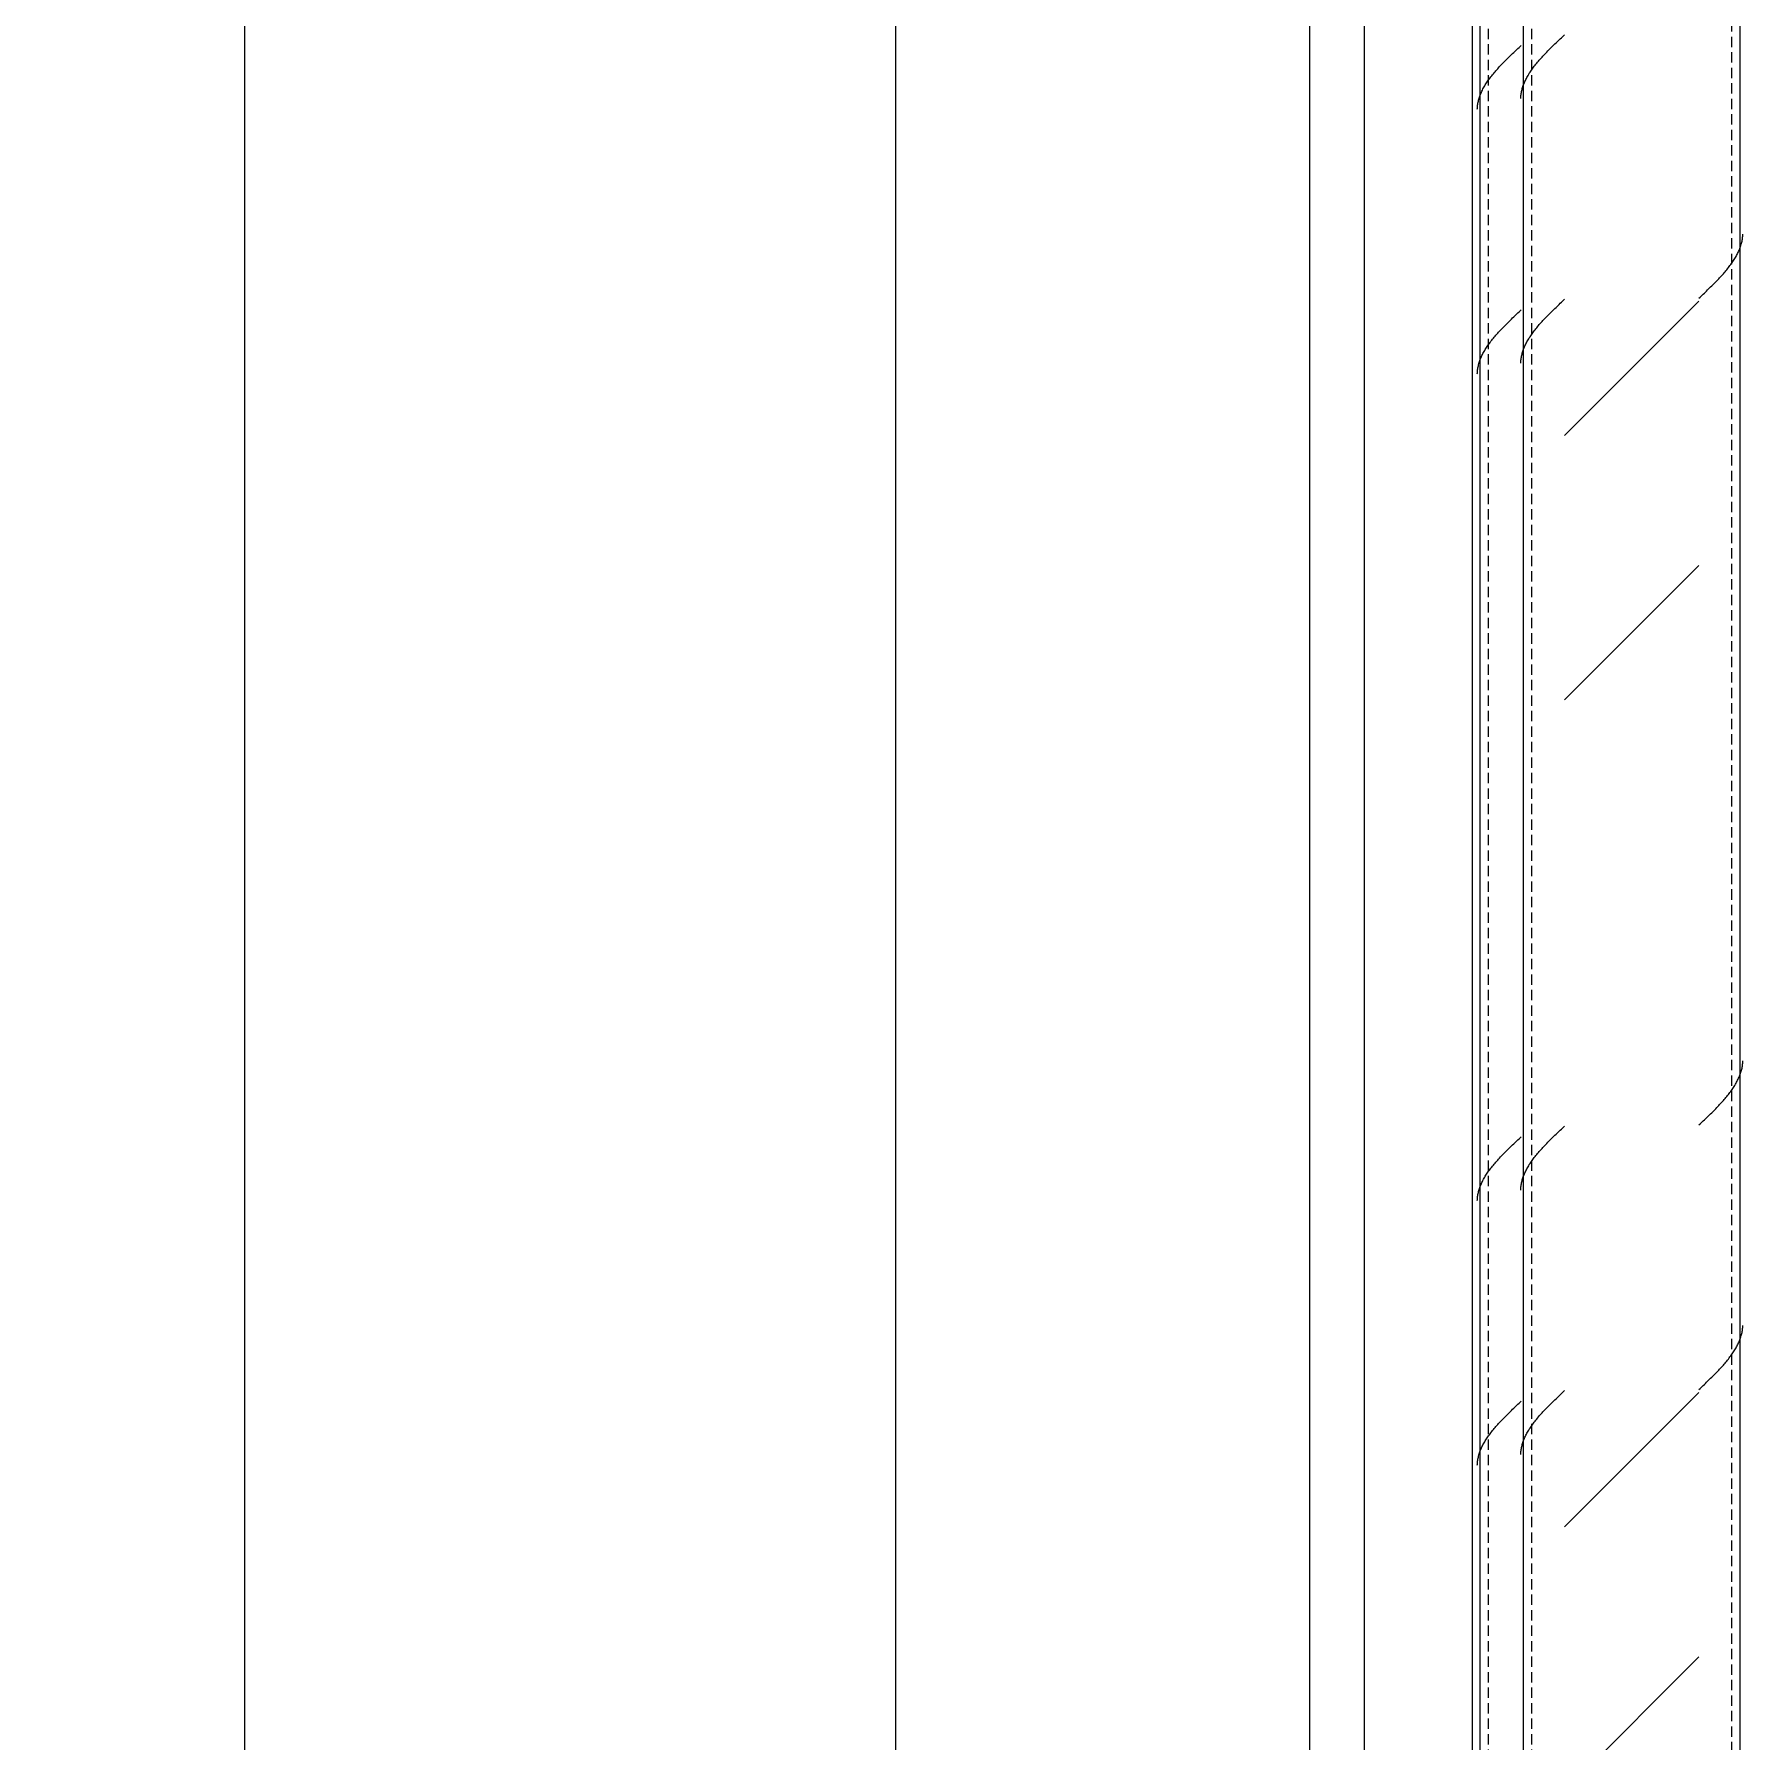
# Model space of a CAD drawing. Header units: centimetres. Extents: x -11896 to 2794, y -437 to 1921.
# Drawn here: x -3590.8 to -3512.1, y 232 to 310.7 of the extents above; entities that cross this region are included whole.
import ezdxf

# ---------------------------------------------------------------- set-up
doc = ezdxf.new("R2010")
doc.units = ezdxf.units.CM
doc.linetypes.add('Hidden', pattern=[0.714375, 0.47625, -0.238125])
for name, color, linetype, lineweight in [('A-DOOR', 7, 'Continuous', 9), ('A-WALL-PATT', 7, 'Continuous', 35), ('S-COLS', 7, 'Continuous', 9)]:
    doc.layers.add(name, color=color, linetype=linetype, lineweight=lineweight)

# ---------------------------------------------------------------- blocks, each defined once
blk = doc.blocks.new('FP_37-Sección 2-2')
at = {"layer": 'S-COLS'}
blk.add_line((-4962.871, 94), (-4962.871, 374.859), dxfattribs=at)
at = {"layer": 'S-COLS', "color": 9, "true_color": 0xc0c0c0}
for p, q in [((-4962.757, 301.418), (-4962.755, 301.465)), ((-4962.949, 300.67), (-4962.928, 300.717)), ((-4962.928, 300.717), (-4962.908, 300.763)), ((-4962.908, 300.763), (-4962.89, 300.81)), ((-4962.89, 300.81), (-4962.873, 300.857)), ((-4962.873, 300.857), (-4962.856, 300.904)), ((-4962.856, 300.904), (-4962.842, 300.95)), ((-4962.842, 300.95), (-4962.828, 300.997)), ((-4962.828, 300.997), (-4962.815, 301.044)), ((-4962.815, 301.044), (-4962.804, 301.091)), ((-4962.804, 301.091), (-4962.793, 301.137)), ((-4962.793, 301.137), (-4962.784, 301.184)), ((-4962.784, 301.184), (-4962.776, 301.231)), ((-4962.776, 301.231), (-4962.77, 301.278)), ((-4962.77, 301.278), (-4962.764, 301.324)), ((-4962.764, 301.324), (-4962.76, 301.371)), ((-4962.76, 301.371), (-4962.757, 301.418)), ((-4963.456, 299.875), (-4963.418, 299.922)), ((-4963.418, 299.922), (-4963.382, 299.968)), ((-4963.382, 299.968), (-4963.347, 300.015)), ((-4963.347, 300.015), (-4963.312, 300.062)), ((-4963.312, 300.062), (-4963.278, 300.109)), ((-4963.278, 300.109), (-4963.245, 300.155)), ((-4963.245, 300.155), (-4963.213, 300.202)), ((-4963.213, 300.202), (-4963.182, 300.249)), ((-4963.182, 300.249), (-4963.152, 300.296)), ((-4963.152, 300.296), (-4963.123, 300.342)), ((-4963.123, 300.342), (-4963.095, 300.389)), ((-4963.095, 300.389), (-4963.068, 300.436)), ((-4963.068, 300.436), (-4963.042, 300.483)), ((-4963.042, 300.483), (-4963.017, 300.53)), ((-4963.017, 300.53), (-4962.993, 300.576)), ((-4962.993, 300.576), (-4962.97, 300.623)), ((-4962.97, 300.623), (-4962.949, 300.67)), ((-4964.189, 299.08), (-4964.142, 299.127)), ((-4964.142, 299.127), (-4964.095, 299.174)), ((-4964.095, 299.174), (-4964.048, 299.22)), ((-4964.048, 299.22), (-4964.002, 299.267)), ((-4964.002, 299.267), (-4963.957, 299.314)), ((-4963.957, 299.314), (-4963.912, 299.361)), ((-4963.912, 299.361), (-4963.867, 299.407)), ((-4963.867, 299.407), (-4963.823, 299.454)), ((-4963.823, 299.454), (-4963.78, 299.501)), ((-4963.78, 299.501), (-4963.737, 299.548)), ((-4963.737, 299.548), (-4963.694, 299.594)), ((-4963.694, 299.594), (-4963.653, 299.641)), ((-4963.653, 299.641), (-4963.612, 299.688)), ((-4963.612, 299.688), (-4963.572, 299.735)), ((-4963.572, 299.735), (-4963.532, 299.781)), ((-4963.532, 299.781), (-4963.494, 299.828)), ((-4963.494, 299.828), (-4963.456, 299.875)), ((-4964.776, 298.519), (-4964.726, 298.566)), ((-4964.726, 298.566), (-4964.677, 298.613)), ((-4964.677, 298.613), (-4964.627, 298.659)), ((-4964.627, 298.659), (-4964.578, 298.706)), ((-4964.578, 298.706), (-4964.528, 298.753)), ((-4964.528, 298.753), (-4964.479, 298.8)), ((-4964.479, 298.8), (-4964.43, 298.846)), ((-4964.43, 298.846), (-4964.382, 298.893)), ((-4964.382, 298.893), (-4964.333, 298.94)), ((-4964.333, 298.94), (-4964.285, 298.987)), ((-4964.285, 298.987), (-4964.237, 299.033)), ((-4964.237, 299.033), (-4964.189, 299.08)), ((-4962.842, 262.85), (-4962.828, 262.897)), ((-4962.828, 262.897), (-4962.815, 262.944)), ((-4962.815, 262.944), (-4962.804, 262.991)), ((-4962.804, 262.991), (-4962.793, 263.037)), ((-4962.793, 263.037), (-4962.784, 263.084)), ((-4962.784, 263.084), (-4962.776, 263.131)), ((-4962.776, 263.131), (-4962.77, 263.178)), ((-4962.77, 263.178), (-4962.764, 263.224)), ((-4962.764, 263.224), (-4962.76, 263.271)), ((-4962.76, 263.271), (-4962.757, 263.318)), ((-4962.757, 263.318), (-4962.755, 263.365)), ((-4963.213, 262.102), (-4963.182, 262.149)), ((-4963.182, 262.149), (-4963.152, 262.196)), ((-4963.152, 262.196), (-4963.123, 262.242)), ((-4963.123, 262.242), (-4963.095, 262.289)), ((-4963.095, 262.289), (-4963.068, 262.336)), ((-4963.068, 262.336), (-4963.042, 262.383)), ((-4963.042, 262.383), (-4963.017, 262.43)), ((-4963.017, 262.43), (-4962.993, 262.476)), ((-4962.993, 262.476), (-4962.97, 262.523)), ((-4962.97, 262.523), (-4962.949, 262.57)), ((-4962.949, 262.57), (-4962.928, 262.617)), ((-4962.928, 262.617), (-4962.908, 262.663)), ((-4962.908, 262.663), (-4962.89, 262.71)), ((-4962.89, 262.71), (-4962.873, 262.757)), ((-4962.873, 262.757), (-4962.856, 262.804)), ((-4962.856, 262.804), (-4962.842, 262.85)), ((-4963.867, 261.307), (-4963.823, 261.354)), ((-4963.823, 261.354), (-4963.78, 261.401)), ((-4963.78, 261.401), (-4963.737, 261.448)), ((-4963.737, 261.448), (-4963.694, 261.494)), ((-4963.694, 261.494), (-4963.653, 261.541)), ((-4963.653, 261.541), (-4963.612, 261.588)), ((-4963.612, 261.588), (-4963.572, 261.635)), ((-4963.572, 261.635), (-4963.532, 261.681)), ((-4963.532, 261.681), (-4963.494, 261.728)), ((-4963.494, 261.728), (-4963.456, 261.775)), ((-4963.456, 261.775), (-4963.418, 261.822)), ((-4963.418, 261.822), (-4963.382, 261.868)), ((-4963.382, 261.868), (-4963.347, 261.915)), ((-4963.347, 261.915), (-4963.312, 261.962)), ((-4963.312, 261.962), (-4963.278, 262.009)), ((-4963.278, 262.009), (-4963.245, 262.055)), ((-4963.245, 262.055), (-4963.213, 262.102)), ((-4964.677, 260.513), (-4964.627, 260.559)), ((-4964.627, 260.559), (-4964.578, 260.606)), ((-4964.578, 260.606), (-4964.528, 260.653)), ((-4964.528, 260.653), (-4964.479, 260.7)), ((-4964.479, 260.7), (-4964.43, 260.746)), ((-4964.43, 260.746), (-4964.382, 260.793)), ((-4964.382, 260.793), (-4964.333, 260.84)), ((-4964.333, 260.84), (-4964.285, 260.887)), ((-4964.285, 260.887), (-4964.237, 260.933)), ((-4964.237, 260.933), (-4964.189, 260.98)), ((-4964.189, 260.98), (-4964.142, 261.027)), ((-4964.142, 261.027), (-4964.095, 261.074)), ((-4964.095, 261.074), (-4964.048, 261.12)), ((-4964.048, 261.12), (-4964.002, 261.167)), ((-4964.002, 261.167), (-4963.957, 261.214)), ((-4963.957, 261.214), (-4963.912, 261.261)), ((-4963.912, 261.261), (-4963.867, 261.307)), ((-4964.776, 260.419), (-4964.726, 260.466)), ((-4964.726, 260.466), (-4964.677, 260.513)), ((-4962.76, 251.082), (-4962.757, 251.128)), ((-4962.757, 251.128), (-4962.755, 251.175)), ((-4962.993, 250.287), (-4962.97, 250.334)), ((-4962.97, 250.334), (-4962.949, 250.38)), ((-4962.949, 250.38), (-4962.928, 250.427)), ((-4962.928, 250.427), (-4962.908, 250.474)), ((-4962.908, 250.474), (-4962.89, 250.521)), ((-4962.89, 250.521), (-4962.873, 250.567)), ((-4962.873, 250.567), (-4962.856, 250.614)), ((-4962.856, 250.614), (-4962.842, 250.661)), ((-4962.842, 250.661), (-4962.828, 250.708)), ((-4962.828, 250.708), (-4962.815, 250.754)), ((-4962.815, 250.754), (-4962.804, 250.801)), ((-4962.804, 250.801), (-4962.793, 250.848)), ((-4962.793, 250.848), (-4962.784, 250.895)), ((-4962.784, 250.895), (-4962.776, 250.941)), ((-4962.776, 250.941), (-4962.77, 250.988)), ((-4962.77, 250.988), (-4962.764, 251.035)), ((-4962.764, 251.035), (-4962.76, 251.082)), ((-4963.532, 249.492), (-4963.494, 249.539)), ((-4963.494, 249.539), (-4963.456, 249.585)), ((-4963.456, 249.585), (-4963.418, 249.632)), ((-4963.418, 249.632), (-4963.382, 249.679)), ((-4963.382, 249.679), (-4963.347, 249.726)), ((-4963.347, 249.726), (-4963.312, 249.773)), ((-4963.312, 249.773), (-4963.278, 249.819)), ((-4963.278, 249.819), (-4963.245, 249.866)), ((-4963.245, 249.866), (-4963.213, 249.913)), ((-4963.213, 249.913), (-4963.182, 249.96)), ((-4963.182, 249.96), (-4963.152, 250.006)), ((-4963.152, 250.006), (-4963.123, 250.053)), ((-4963.123, 250.053), (-4963.095, 250.1)), ((-4963.095, 250.1), (-4963.068, 250.147)), ((-4963.068, 250.147), (-4963.042, 250.193)), ((-4963.042, 250.193), (-4963.017, 250.24)), ((-4963.017, 250.24), (-4962.993, 250.287)), ((-4964.285, 248.697), (-4964.237, 248.744)), ((-4964.237, 248.744), (-4964.189, 248.791)), ((-4964.189, 248.791), (-4964.142, 248.837)), ((-4964.142, 248.837), (-4964.095, 248.884)), ((-4964.095, 248.884), (-4964.048, 248.931)), ((-4964.048, 248.931), (-4964.002, 248.978)), ((-4964.002, 248.978), (-4963.957, 249.024)), ((-4963.957, 249.024), (-4963.912, 249.071)), ((-4963.912, 249.071), (-4963.867, 249.118)), ((-4963.867, 249.118), (-4963.823, 249.165)), ((-4963.823, 249.165), (-4963.78, 249.211)), ((-4963.78, 249.211), (-4963.737, 249.258)), ((-4963.737, 249.258), (-4963.694, 249.305)), ((-4963.694, 249.305), (-4963.653, 249.352)), ((-4963.653, 249.352), (-4963.612, 249.398)), ((-4963.612, 249.398), (-4963.572, 249.445)), ((-4963.572, 249.445), (-4963.532, 249.492)), ((-4964.776, 248.23), (-4964.726, 248.276)), ((-4964.726, 248.276), (-4964.677, 248.323)), ((-4964.677, 248.323), (-4964.627, 248.37)), ((-4964.627, 248.37), (-4964.578, 248.417)), ((-4964.578, 248.417), (-4964.528, 248.463)), ((-4964.528, 248.463), (-4964.479, 248.51)), ((-4964.479, 248.51), (-4964.43, 248.557)), ((-4964.43, 248.557), (-4964.382, 248.604)), ((-4964.382, 248.604), (-4964.333, 248.65)), ((-4964.333, 248.65), (-4964.285, 248.697))]:
    blk.add_line(p, q, dxfattribs=at)
blk = doc.blocks.new('FP_38-Sección 2-2')
at = {"layer": 'S-COLS'}
blk.add_line((-4972.871, 375.859), (-4972.871, 94), dxfattribs=at)
at = {"layer": 'S-COLS', "color": 9, "true_color": 0xc0c0c0}
for p, q in [((-4971.553, 310.093), (-4971.505, 310.14)), ((-4971.505, 310.14), (-4971.457, 310.187)), ((-4971.457, 310.187), (-4971.409, 310.233)), ((-4971.409, 310.233), (-4971.36, 310.28)), ((-4971.36, 310.28), (-4971.311, 310.327)), ((-4971.311, 310.327), (-4971.262, 310.374)), ((-4971.262, 310.374), (-4971.213, 310.42)), ((-4971.213, 310.42), (-4971.164, 310.467)), ((-4971.164, 310.467), (-4971.115, 310.514)), ((-4971.115, 310.514), (-4971.065, 310.561)), ((-4971.065, 310.561), (-4971.016, 310.607)), ((-4971.016, 310.607), (-4970.966, 310.654)), ((-4972.286, 309.298), (-4972.248, 309.345)), ((-4972.248, 309.345), (-4972.21, 309.392)), ((-4972.21, 309.392), (-4972.17, 309.438)), ((-4972.17, 309.438), (-4972.13, 309.485)), ((-4972.13, 309.485), (-4972.089, 309.532)), ((-4972.089, 309.532), (-4972.047, 309.579)), ((-4972.047, 309.579), (-4972.005, 309.626)), ((-4972.005, 309.626), (-4971.962, 309.672)), ((-4971.962, 309.672), (-4971.919, 309.719)), ((-4971.919, 309.719), (-4971.875, 309.766)), ((-4971.875, 309.766), (-4971.83, 309.813)), ((-4971.83, 309.813), (-4971.785, 309.859)), ((-4971.785, 309.859), (-4971.739, 309.906)), ((-4971.739, 309.906), (-4971.693, 309.953)), ((-4971.693, 309.953), (-4971.647, 310)), ((-4971.647, 310), (-4971.6, 310.046)), ((-4971.6, 310.046), (-4971.553, 310.093)), ((-4972.793, 308.503), (-4972.771, 308.55)), ((-4972.771, 308.55), (-4972.749, 308.597)), ((-4972.749, 308.597), (-4972.725, 308.644)), ((-4972.725, 308.644), (-4972.7, 308.69)), ((-4972.7, 308.69), (-4972.674, 308.737)), ((-4972.674, 308.737), (-4972.647, 308.784)), ((-4972.647, 308.784), (-4972.619, 308.831)), ((-4972.619, 308.831), (-4972.59, 308.877)), ((-4972.59, 308.877), (-4972.559, 308.924)), ((-4972.559, 308.924), (-4972.528, 308.971)), ((-4972.528, 308.971), (-4972.497, 309.018)), ((-4972.497, 309.018), (-4972.464, 309.064)), ((-4972.464, 309.064), (-4972.43, 309.111)), ((-4972.43, 309.111), (-4972.395, 309.158)), ((-4972.395, 309.158), (-4972.36, 309.205)), ((-4972.36, 309.205), (-4972.323, 309.251)), ((-4972.323, 309.251), (-4972.286, 309.298)), ((-4972.985, 307.755), (-4972.982, 307.802)), ((-4972.982, 307.802), (-4972.978, 307.849)), ((-4972.978, 307.849), (-4972.972, 307.896)), ((-4972.972, 307.896), (-4972.965, 307.942)), ((-4972.965, 307.942), (-4972.958, 307.989)), ((-4972.958, 307.989), (-4972.948, 308.036)), ((-4972.948, 308.036), (-4972.938, 308.083)), ((-4972.938, 308.083), (-4972.927, 308.129)), ((-4972.927, 308.129), (-4972.914, 308.176)), ((-4972.914, 308.176), (-4972.9, 308.223)), ((-4972.9, 308.223), (-4972.885, 308.27)), ((-4972.885, 308.27), (-4972.869, 308.316)), ((-4972.869, 308.316), (-4972.852, 308.363)), ((-4972.852, 308.363), (-4972.833, 308.41)), ((-4972.833, 308.41), (-4972.814, 308.457)), ((-4972.814, 308.457), (-4972.793, 308.503)), ((-4972.987, 307.709), (-4972.985, 307.755)), ((-4971.164, 298.278), (-4971.115, 298.324)), ((-4971.115, 298.324), (-4971.065, 298.371)), ((-4971.065, 298.371), (-4971.016, 298.418)), ((-4971.016, 298.418), (-4970.966, 298.465)), ((-4971.962, 297.483), (-4971.919, 297.53)), ((-4971.919, 297.53), (-4971.875, 297.576)), ((-4971.875, 297.576), (-4971.83, 297.623)), ((-4971.83, 297.623), (-4971.785, 297.67)), ((-4971.785, 297.67), (-4971.739, 297.717)), ((-4971.739, 297.717), (-4971.693, 297.763)), ((-4971.693, 297.763), (-4971.647, 297.81)), ((-4971.647, 297.81), (-4971.6, 297.857)), ((-4971.6, 297.857), (-4971.553, 297.904)), ((-4971.553, 297.904), (-4971.505, 297.95)), ((-4971.505, 297.95), (-4971.457, 297.997)), ((-4971.457, 297.997), (-4971.409, 298.044)), ((-4971.409, 298.044), (-4971.36, 298.091)), ((-4971.36, 298.091), (-4971.311, 298.137)), ((-4971.311, 298.137), (-4971.262, 298.184)), ((-4971.262, 298.184), (-4971.213, 298.231)), ((-4971.213, 298.231), (-4971.164, 298.278)), ((-4972.559, 296.735), (-4972.528, 296.781)), ((-4972.528, 296.781), (-4972.497, 296.828)), ((-4972.497, 296.828), (-4972.464, 296.875)), ((-4972.464, 296.875), (-4972.43, 296.922)), ((-4972.43, 296.922), (-4972.395, 296.969)), ((-4972.395, 296.969), (-4972.36, 297.015)), ((-4972.36, 297.015), (-4972.323, 297.062)), ((-4972.323, 297.062), (-4972.286, 297.109)), ((-4972.286, 297.109), (-4972.248, 297.156)), ((-4972.248, 297.156), (-4972.21, 297.202)), ((-4972.21, 297.202), (-4972.17, 297.249)), ((-4972.17, 297.249), (-4972.13, 297.296)), ((-4972.13, 297.296), (-4972.089, 297.343)), ((-4972.089, 297.343), (-4972.047, 297.389)), ((-4972.047, 297.389), (-4972.005, 297.436)), ((-4972.005, 297.436), (-4971.962, 297.483)), ((-4972.927, 295.94), (-4972.914, 295.987)), ((-4972.914, 295.987), (-4972.9, 296.033)), ((-4972.9, 296.033), (-4972.885, 296.08)), ((-4972.885, 296.08), (-4972.869, 296.127)), ((-4972.869, 296.127), (-4972.852, 296.174)), ((-4972.852, 296.174), (-4972.833, 296.22)), ((-4972.833, 296.22), (-4972.814, 296.267)), ((-4972.814, 296.267), (-4972.793, 296.314)), ((-4972.793, 296.314), (-4972.771, 296.361)), ((-4972.771, 296.361), (-4972.749, 296.407)), ((-4972.749, 296.407), (-4972.725, 296.454)), ((-4972.725, 296.454), (-4972.7, 296.501)), ((-4972.7, 296.501), (-4972.674, 296.548)), ((-4972.674, 296.548), (-4972.647, 296.594)), ((-4972.647, 296.594), (-4972.619, 296.641)), ((-4972.619, 296.641), (-4972.59, 296.688)), ((-4972.59, 296.688), (-4972.559, 296.735)), ((-4972.987, 295.519), (-4972.985, 295.566)), ((-4972.985, 295.566), (-4972.982, 295.613)), ((-4972.982, 295.613), (-4972.978, 295.659)), ((-4972.978, 295.659), (-4972.972, 295.706)), ((-4972.972, 295.706), (-4972.965, 295.753)), ((-4972.965, 295.753), (-4972.958, 295.8)), ((-4972.958, 295.8), (-4972.948, 295.846)), ((-4972.948, 295.846), (-4972.938, 295.893)), ((-4972.938, 295.893), (-4972.927, 295.94)), ((-4971.647, 259.71), (-4971.6, 259.757)), ((-4971.6, 259.757), (-4971.553, 259.804)), ((-4971.553, 259.804), (-4971.505, 259.85)), ((-4971.505, 259.85), (-4971.457, 259.897)), ((-4971.457, 259.897), (-4971.409, 259.944)), ((-4971.409, 259.944), (-4971.36, 259.991)), ((-4971.36, 259.991), (-4971.311, 260.037)), ((-4971.311, 260.037), (-4971.262, 260.084)), ((-4971.262, 260.084), (-4971.213, 260.131)), ((-4971.213, 260.131), (-4971.164, 260.178)), ((-4971.164, 260.178), (-4971.115, 260.224)), ((-4971.115, 260.224), (-4971.065, 260.271)), ((-4971.065, 260.271), (-4971.016, 260.318)), ((-4971.016, 260.318), (-4970.966, 260.365)), ((-4972.36, 258.915), (-4972.323, 258.962)), ((-4972.323, 258.962), (-4972.286, 259.009)), ((-4972.286, 259.009), (-4972.248, 259.056)), ((-4972.248, 259.056), (-4972.21, 259.102)), ((-4972.21, 259.102), (-4972.17, 259.149)), ((-4972.17, 259.149), (-4972.13, 259.196)), ((-4972.13, 259.196), (-4972.089, 259.243)), ((-4972.089, 259.243), (-4972.047, 259.289)), ((-4972.047, 259.289), (-4972.005, 259.336)), ((-4972.005, 259.336), (-4971.962, 259.383)), ((-4971.962, 259.383), (-4971.919, 259.43)), ((-4971.919, 259.43), (-4971.875, 259.476)), ((-4971.875, 259.476), (-4971.83, 259.523)), ((-4971.83, 259.523), (-4971.785, 259.57)), ((-4971.785, 259.57), (-4971.739, 259.617)), ((-4971.739, 259.617), (-4971.693, 259.663)), ((-4971.693, 259.663), (-4971.647, 259.71)), ((-4972.814, 258.167), (-4972.793, 258.214)), ((-4972.793, 258.214), (-4972.771, 258.261)), ((-4972.771, 258.261), (-4972.749, 258.307)), ((-4972.749, 258.307), (-4972.725, 258.354)), ((-4972.725, 258.354), (-4972.7, 258.401)), ((-4972.7, 258.401), (-4972.674, 258.448)), ((-4972.674, 258.448), (-4972.647, 258.494)), ((-4972.647, 258.494), (-4972.619, 258.541)), ((-4972.619, 258.541), (-4972.59, 258.588)), ((-4972.59, 258.588), (-4972.559, 258.635)), ((-4972.559, 258.635), (-4972.528, 258.681)), ((-4972.528, 258.681), (-4972.497, 258.728)), ((-4972.497, 258.728), (-4972.464, 258.775)), ((-4972.464, 258.775), (-4972.43, 258.822)), ((-4972.43, 258.822), (-4972.395, 258.869)), ((-4972.395, 258.869), (-4972.36, 258.915)), ((-4972.987, 257.419), (-4972.985, 257.466)), ((-4972.985, 257.466), (-4972.982, 257.513)), ((-4972.982, 257.513), (-4972.978, 257.559)), ((-4972.978, 257.559), (-4972.972, 257.606)), ((-4972.972, 257.606), (-4972.965, 257.653)), ((-4972.965, 257.653), (-4972.958, 257.7)), ((-4972.958, 257.7), (-4972.948, 257.746)), ((-4972.948, 257.746), (-4972.938, 257.793)), ((-4972.938, 257.793), (-4972.927, 257.84)), ((-4972.927, 257.84), (-4972.914, 257.887)), ((-4972.914, 257.887), (-4972.9, 257.933)), ((-4972.9, 257.933), (-4972.885, 257.98)), ((-4972.885, 257.98), (-4972.869, 258.027)), ((-4972.869, 258.027), (-4972.852, 258.074)), ((-4972.852, 258.074), (-4972.833, 258.12)), ((-4972.833, 258.12), (-4972.814, 258.167)), ((-4971.262, 247.895), (-4971.213, 247.941)), ((-4971.213, 247.941), (-4971.164, 247.988)), ((-4971.164, 247.988), (-4971.115, 248.035)), ((-4971.115, 248.035), (-4971.065, 248.082)), ((-4971.065, 248.082), (-4971.016, 248.129)), ((-4971.016, 248.129), (-4970.966, 248.175)), ((-4972.005, 247.147), (-4971.962, 247.193)), ((-4971.962, 247.193), (-4971.919, 247.24)), ((-4971.919, 247.24), (-4971.875, 247.287)), ((-4971.875, 247.287), (-4971.83, 247.334)), ((-4971.83, 247.334), (-4971.785, 247.38)), ((-4971.785, 247.38), (-4971.739, 247.427)), ((-4971.739, 247.427), (-4971.693, 247.474)), ((-4971.693, 247.474), (-4971.647, 247.521)), ((-4971.647, 247.521), (-4971.6, 247.567)), ((-4971.6, 247.567), (-4971.553, 247.614)), ((-4971.553, 247.614), (-4971.505, 247.661)), ((-4971.505, 247.661), (-4971.457, 247.708)), ((-4971.457, 247.708), (-4971.409, 247.754)), ((-4971.409, 247.754), (-4971.36, 247.801)), ((-4971.36, 247.801), (-4971.311, 247.848)), ((-4971.311, 247.848), (-4971.262, 247.895)), ((-4972.619, 246.352), (-4972.59, 246.399)), ((-4972.59, 246.399), (-4972.559, 246.445)), ((-4972.559, 246.445), (-4972.528, 246.492)), ((-4972.528, 246.492), (-4972.497, 246.539)), ((-4972.497, 246.539), (-4972.464, 246.586)), ((-4972.464, 246.586), (-4972.43, 246.632)), ((-4972.43, 246.632), (-4972.395, 246.679)), ((-4972.395, 246.679), (-4972.36, 246.726)), ((-4972.36, 246.726), (-4972.323, 246.773)), ((-4972.323, 246.773), (-4972.286, 246.819)), ((-4972.286, 246.819), (-4972.248, 246.866)), ((-4972.248, 246.866), (-4972.21, 246.913)), ((-4972.21, 246.913), (-4972.17, 246.96)), ((-4972.17, 246.96), (-4972.13, 247.006)), ((-4972.13, 247.006), (-4972.089, 247.053)), ((-4972.089, 247.053), (-4972.047, 247.1)), ((-4972.047, 247.1), (-4972.005, 247.147)), ((-4972.948, 245.557), (-4972.938, 245.604)), ((-4972.938, 245.604), (-4972.927, 245.65)), ((-4972.927, 245.65), (-4972.914, 245.697)), ((-4972.914, 245.697), (-4972.9, 245.744)), ((-4972.9, 245.744), (-4972.885, 245.791)), ((-4972.885, 245.791), (-4972.869, 245.837)), ((-4972.869, 245.837), (-4972.852, 245.884)), ((-4972.852, 245.884), (-4972.833, 245.931)), ((-4972.833, 245.931), (-4972.814, 245.978)), ((-4972.814, 245.978), (-4972.793, 246.025)), ((-4972.793, 246.025), (-4972.771, 246.071)), ((-4972.771, 246.071), (-4972.749, 246.118)), ((-4972.749, 246.118), (-4972.725, 246.165)), ((-4972.725, 246.165), (-4972.7, 246.212)), ((-4972.7, 246.212), (-4972.674, 246.258)), ((-4972.674, 246.258), (-4972.647, 246.305)), ((-4972.647, 246.305), (-4972.619, 246.352)), ((-4972.987, 245.23), (-4972.985, 245.276)), ((-4972.985, 245.276), (-4972.982, 245.323)), ((-4972.982, 245.323), (-4972.978, 245.37)), ((-4972.978, 245.37), (-4972.972, 245.417)), ((-4972.972, 245.417), (-4972.965, 245.463)), ((-4972.965, 245.463), (-4972.958, 245.51)), ((-4972.958, 245.51), (-4972.948, 245.557))]:
    blk.add_line(p, q, dxfattribs=at)
blk = doc.blocks.new('HSS Rectangular-Column - 100 x 100 mm-V36-Sección 2-2')
at = {"layer": 'S-COLS', "true_color": 0xc0c0c0}
h = blk.add_hatch(dxfattribs=at)
h.set_pattern_fill('FP_7', color=9, style=0, pattern_type=2)
h.set_pattern_definition([(45, (-5061.785, 712), (-25.1447, 25.1447), []), (45, (-5061.785, 750.1), (-25.1447, 25.1447), [])])
h.paths.add_polyline_path([(-4964.776, 94), (-4964.776, 374.859), (-4965.589, 374.891), (-4965.7, 375.563), (-4965.877, 375.137), (-4966.549, 374.859), (-4969.82, 374.93), (-4970.32, 375.137), (-4970.599, 375.859), (-4970.966, 375.809), (-4970.966, 94), (-4968.768, 94)])
h.paths.add_polyline_path([(-4967.051, 375.359), (-4966.378, 375.638), (-4966.378, 375.859), (-4969.89, 375.809), (-4969.82, 375.638), (-4969.146, 375.359), (-4968.768, 375.359)])
at = {"layer": 'S-COLS', "linetype": 'Hidden'}
for p, q in [((-4972.471, 94), (-4972.471, 375.859)), ((-4963.271, 374.859), (-4963.271, 94))]:
    blk.add_line(p, q, dxfattribs=at)
at = {"layer": 'S-COLS'}
for name in ['FP_38-Sección 2-2', 'FP_37-Sección 2-2']:
    blk.add_blockref(name, (0, 0), dxfattribs=at)
blk = doc.blocks.new('FP_40-Sección 2-2')
at = {"layer": 'S-COLS'}
blk.add_line((-4974.871, 375.859), (-4974.871, 94), dxfattribs=at)
at = {"layer": 'S-COLS', "color": 9, "true_color": 0xc0c0c0}
for p, q in [((-4973.016, 310.119), (-4972.966, 310.165)), ((-4973.83, 309.324), (-4973.785, 309.371)), ((-4973.785, 309.371), (-4973.739, 309.417)), ((-4973.739, 309.417), (-4973.693, 309.464)), ((-4973.693, 309.464), (-4973.647, 309.511)), ((-4973.647, 309.511), (-4973.6, 309.558)), ((-4973.6, 309.558), (-4973.553, 309.604)), ((-4973.553, 309.604), (-4973.505, 309.651)), ((-4973.505, 309.651), (-4973.457, 309.698)), ((-4973.457, 309.698), (-4973.409, 309.745)), ((-4973.409, 309.745), (-4973.36, 309.791)), ((-4973.36, 309.791), (-4973.311, 309.838)), ((-4973.311, 309.838), (-4973.262, 309.885)), ((-4973.262, 309.885), (-4973.213, 309.932)), ((-4973.213, 309.932), (-4973.164, 309.978)), ((-4973.164, 309.978), (-4973.115, 310.025)), ((-4973.115, 310.025), (-4973.065, 310.072)), ((-4973.065, 310.072), (-4973.016, 310.119)), ((-4974.497, 308.529), (-4974.464, 308.576)), ((-4974.464, 308.576), (-4974.43, 308.622)), ((-4974.43, 308.622), (-4974.395, 308.669)), ((-4974.395, 308.669), (-4974.36, 308.716)), ((-4974.36, 308.716), (-4974.323, 308.763)), ((-4974.323, 308.763), (-4974.286, 308.81)), ((-4974.286, 308.81), (-4974.248, 308.856)), ((-4974.248, 308.856), (-4974.21, 308.903)), ((-4974.21, 308.903), (-4974.17, 308.95)), ((-4974.17, 308.95), (-4974.13, 308.997)), ((-4974.13, 308.997), (-4974.089, 309.043)), ((-4974.089, 309.043), (-4974.047, 309.09)), ((-4974.047, 309.09), (-4974.005, 309.137)), ((-4974.005, 309.137), (-4973.962, 309.184)), ((-4973.962, 309.184), (-4973.919, 309.23)), ((-4973.919, 309.23), (-4973.875, 309.277)), ((-4973.875, 309.277), (-4973.83, 309.324)), ((-4974.9, 307.734), (-4974.885, 307.781)), ((-4974.885, 307.781), (-4974.869, 307.828)), ((-4974.869, 307.828), (-4974.852, 307.874)), ((-4974.852, 307.874), (-4974.833, 307.921)), ((-4974.833, 307.921), (-4974.814, 307.968)), ((-4974.814, 307.968), (-4974.793, 308.015)), ((-4974.793, 308.015), (-4974.771, 308.061)), ((-4974.771, 308.061), (-4974.749, 308.108)), ((-4974.749, 308.108), (-4974.725, 308.155)), ((-4974.725, 308.155), (-4974.7, 308.202)), ((-4974.7, 308.202), (-4974.674, 308.248)), ((-4974.674, 308.248), (-4974.647, 308.295)), ((-4974.647, 308.295), (-4974.619, 308.342)), ((-4974.619, 308.342), (-4974.59, 308.389)), ((-4974.59, 308.389), (-4974.559, 308.435)), ((-4974.559, 308.435), (-4974.528, 308.482)), ((-4974.528, 308.482), (-4974.497, 308.529)), ((-4974.987, 307.22), (-4974.985, 307.267)), ((-4974.985, 307.267), (-4974.982, 307.313)), ((-4974.982, 307.313), (-4974.978, 307.36)), ((-4974.978, 307.36), (-4974.972, 307.407)), ((-4974.972, 307.407), (-4974.965, 307.454)), ((-4974.965, 307.454), (-4974.958, 307.5)), ((-4974.958, 307.5), (-4974.948, 307.547)), ((-4974.948, 307.547), (-4974.938, 307.594)), ((-4974.938, 307.594), (-4974.927, 307.641)), ((-4974.927, 307.641), (-4974.914, 307.687)), ((-4974.914, 307.687), (-4974.9, 307.734)), ((-4973.457, 297.508), (-4973.409, 297.555)), ((-4973.409, 297.555), (-4973.36, 297.602)), ((-4973.36, 297.602), (-4973.311, 297.649)), ((-4973.311, 297.649), (-4973.262, 297.695)), ((-4973.262, 297.695), (-4973.213, 297.742)), ((-4973.213, 297.742), (-4973.164, 297.789)), ((-4973.164, 297.789), (-4973.115, 297.836)), ((-4973.115, 297.836), (-4973.065, 297.882)), ((-4973.065, 297.882), (-4973.016, 297.929)), ((-4973.016, 297.929), (-4972.966, 297.976)), ((-4974.21, 296.714), (-4974.17, 296.76)), ((-4974.17, 296.76), (-4974.13, 296.807)), ((-4974.13, 296.807), (-4974.089, 296.854)), ((-4974.089, 296.854), (-4974.047, 296.901)), ((-4974.047, 296.901), (-4974.005, 296.947)), ((-4974.005, 296.947), (-4973.962, 296.994)), ((-4973.962, 296.994), (-4973.919, 297.041)), ((-4973.919, 297.041), (-4973.875, 297.088)), ((-4973.875, 297.088), (-4973.83, 297.134)), ((-4973.83, 297.134), (-4973.785, 297.181)), ((-4973.785, 297.181), (-4973.739, 297.228)), ((-4973.739, 297.228), (-4973.693, 297.275)), ((-4973.693, 297.275), (-4973.647, 297.321)), ((-4973.647, 297.321), (-4973.6, 297.368)), ((-4973.6, 297.368), (-4973.553, 297.415)), ((-4973.553, 297.415), (-4973.505, 297.462)), ((-4973.505, 297.462), (-4973.457, 297.508)), ((-4974.749, 295.919), (-4974.725, 295.965)), ((-4974.725, 295.965), (-4974.7, 296.012)), ((-4974.7, 296.012), (-4974.674, 296.059)), ((-4974.674, 296.059), (-4974.647, 296.106)), ((-4974.647, 296.106), (-4974.619, 296.153)), ((-4974.619, 296.153), (-4974.59, 296.199)), ((-4974.59, 296.199), (-4974.559, 296.246)), ((-4974.559, 296.246), (-4974.528, 296.293)), ((-4974.528, 296.293), (-4974.497, 296.34)), ((-4974.497, 296.34), (-4974.464, 296.386)), ((-4974.464, 296.386), (-4974.43, 296.433)), ((-4974.43, 296.433), (-4974.395, 296.48)), ((-4974.395, 296.48), (-4974.36, 296.527)), ((-4974.36, 296.527), (-4974.323, 296.573)), ((-4974.323, 296.573), (-4974.286, 296.62)), ((-4974.286, 296.62), (-4974.248, 296.667)), ((-4974.248, 296.667), (-4974.21, 296.714)), ((-4974.982, 295.124), (-4974.978, 295.171)), ((-4974.978, 295.171), (-4974.972, 295.217)), ((-4974.972, 295.217), (-4974.965, 295.264)), ((-4974.965, 295.264), (-4974.958, 295.311)), ((-4974.958, 295.311), (-4974.948, 295.358)), ((-4974.948, 295.358), (-4974.938, 295.404)), ((-4974.938, 295.404), (-4974.927, 295.451)), ((-4974.927, 295.451), (-4974.914, 295.498)), ((-4974.914, 295.498), (-4974.9, 295.545)), ((-4974.9, 295.545), (-4974.885, 295.591)), ((-4974.885, 295.591), (-4974.869, 295.638)), ((-4974.869, 295.638), (-4974.852, 295.685)), ((-4974.852, 295.685), (-4974.833, 295.732)), ((-4974.833, 295.732), (-4974.814, 295.778)), ((-4974.814, 295.778), (-4974.793, 295.825)), ((-4974.793, 295.825), (-4974.771, 295.872)), ((-4974.771, 295.872), (-4974.749, 295.919)), ((-4974.987, 295.03), (-4974.985, 295.077)), ((-4974.985, 295.077), (-4974.982, 295.124)), ((-4973.115, 259.736), (-4973.065, 259.782)), ((-4973.065, 259.782), (-4973.016, 259.829)), ((-4973.016, 259.829), (-4972.966, 259.876)), ((-4973.919, 258.941), (-4973.875, 258.988)), ((-4973.875, 258.988), (-4973.83, 259.034)), ((-4973.83, 259.034), (-4973.785, 259.081)), ((-4973.785, 259.081), (-4973.739, 259.128)), ((-4973.739, 259.128), (-4973.693, 259.175)), ((-4973.693, 259.175), (-4973.647, 259.221)), ((-4973.647, 259.221), (-4973.6, 259.268)), ((-4973.6, 259.268), (-4973.553, 259.315)), ((-4973.553, 259.315), (-4973.505, 259.362)), ((-4973.505, 259.362), (-4973.457, 259.408)), ((-4973.457, 259.408), (-4973.409, 259.455)), ((-4973.409, 259.455), (-4973.36, 259.502)), ((-4973.36, 259.502), (-4973.311, 259.549)), ((-4973.311, 259.549), (-4973.262, 259.595)), ((-4973.262, 259.595), (-4973.213, 259.642)), ((-4973.213, 259.642), (-4973.164, 259.689)), ((-4973.164, 259.689), (-4973.115, 259.736)), ((-4974.559, 258.146), (-4974.528, 258.193)), ((-4974.528, 258.193), (-4974.497, 258.24)), ((-4974.497, 258.24), (-4974.464, 258.286)), ((-4974.464, 258.286), (-4974.43, 258.333)), ((-4974.43, 258.333), (-4974.395, 258.38)), ((-4974.395, 258.38), (-4974.36, 258.427)), ((-4974.36, 258.427), (-4974.323, 258.473)), ((-4974.323, 258.473), (-4974.286, 258.52)), ((-4974.286, 258.52), (-4974.248, 258.567)), ((-4974.248, 258.567), (-4974.21, 258.614)), ((-4974.21, 258.614), (-4974.17, 258.66)), ((-4974.17, 258.66), (-4974.13, 258.707)), ((-4974.13, 258.707), (-4974.089, 258.754)), ((-4974.089, 258.754), (-4974.047, 258.801)), ((-4974.047, 258.801), (-4974.005, 258.847)), ((-4974.005, 258.847), (-4973.962, 258.894)), ((-4973.962, 258.894), (-4973.919, 258.941)), ((-4974.927, 257.351), (-4974.914, 257.398)), ((-4974.914, 257.398), (-4974.9, 257.445)), ((-4974.9, 257.445), (-4974.885, 257.491)), ((-4974.885, 257.491), (-4974.869, 257.538)), ((-4974.869, 257.538), (-4974.852, 257.585)), ((-4974.852, 257.585), (-4974.833, 257.632)), ((-4974.833, 257.632), (-4974.814, 257.678)), ((-4974.814, 257.678), (-4974.793, 257.725)), ((-4974.793, 257.725), (-4974.771, 257.772)), ((-4974.771, 257.772), (-4974.749, 257.819)), ((-4974.749, 257.819), (-4974.725, 257.865)), ((-4974.725, 257.865), (-4974.7, 257.912)), ((-4974.7, 257.912), (-4974.674, 257.959)), ((-4974.674, 257.959), (-4974.647, 258.006)), ((-4974.647, 258.006), (-4974.619, 258.053)), ((-4974.619, 258.053), (-4974.59, 258.099)), ((-4974.59, 258.099), (-4974.559, 258.146)), ((-4974.987, 256.93), (-4974.985, 256.977)), ((-4974.985, 256.977), (-4974.982, 257.024)), ((-4974.982, 257.024), (-4974.978, 257.071)), ((-4974.978, 257.071), (-4974.972, 257.117)), ((-4974.972, 257.117), (-4974.965, 257.164)), ((-4974.965, 257.164), (-4974.958, 257.211)), ((-4974.958, 257.211), (-4974.948, 257.258)), ((-4974.948, 257.258), (-4974.938, 257.304)), ((-4974.938, 257.304), (-4974.927, 257.351)), ((-4973.553, 247.125), (-4973.505, 247.172)), ((-4973.505, 247.172), (-4973.457, 247.219)), ((-4973.457, 247.219), (-4973.409, 247.266)), ((-4973.409, 247.266), (-4973.36, 247.313)), ((-4973.36, 247.313), (-4973.311, 247.359)), ((-4973.311, 247.359), (-4973.262, 247.406)), ((-4973.262, 247.406), (-4973.213, 247.453)), ((-4973.213, 247.453), (-4973.164, 247.5)), ((-4973.164, 247.5), (-4973.115, 247.546)), ((-4973.115, 247.546), (-4973.065, 247.593)), ((-4973.065, 247.593), (-4973.016, 247.64)), ((-4973.016, 247.64), (-4972.966, 247.687)), ((-4974.286, 246.331), (-4974.248, 246.377)), ((-4974.248, 246.377), (-4974.21, 246.424)), ((-4974.21, 246.424), (-4974.17, 246.471)), ((-4974.17, 246.471), (-4974.13, 246.518)), ((-4974.13, 246.518), (-4974.089, 246.564)), ((-4974.089, 246.564), (-4974.047, 246.611)), ((-4974.047, 246.611), (-4974.005, 246.658)), ((-4974.005, 246.658), (-4973.962, 246.705)), ((-4973.962, 246.705), (-4973.919, 246.751)), ((-4973.919, 246.751), (-4973.875, 246.798)), ((-4973.875, 246.798), (-4973.83, 246.845)), ((-4973.83, 246.845), (-4973.785, 246.892)), ((-4973.785, 246.892), (-4973.739, 246.938)), ((-4973.739, 246.938), (-4973.693, 246.985)), ((-4973.693, 246.985), (-4973.647, 247.032)), ((-4973.647, 247.032), (-4973.6, 247.079)), ((-4973.6, 247.079), (-4973.553, 247.125)), ((-4974.793, 245.536), (-4974.771, 245.583)), ((-4974.771, 245.583), (-4974.749, 245.629)), ((-4974.749, 245.629), (-4974.725, 245.676)), ((-4974.725, 245.676), (-4974.7, 245.723)), ((-4974.7, 245.723), (-4974.674, 245.77)), ((-4974.674, 245.77), (-4974.647, 245.816)), ((-4974.647, 245.816), (-4974.619, 245.863)), ((-4974.619, 245.863), (-4974.59, 245.91)), ((-4974.59, 245.91), (-4974.559, 245.957)), ((-4974.559, 245.957), (-4974.528, 246.003)), ((-4974.528, 246.003), (-4974.497, 246.05)), ((-4974.497, 246.05), (-4974.464, 246.097)), ((-4974.464, 246.097), (-4974.43, 246.144)), ((-4974.43, 246.144), (-4974.395, 246.19)), ((-4974.395, 246.19), (-4974.36, 246.237)), ((-4974.36, 246.237), (-4974.323, 246.284)), ((-4974.323, 246.284), (-4974.286, 246.331)), ((-4974.985, 244.788), (-4974.982, 244.834)), ((-4974.982, 244.834), (-4974.978, 244.881)), ((-4974.978, 244.881), (-4974.972, 244.928)), ((-4974.972, 244.928), (-4974.965, 244.975)), ((-4974.965, 244.975), (-4974.958, 245.021)), ((-4974.958, 245.021), (-4974.948, 245.068)), ((-4974.948, 245.068), (-4974.938, 245.115)), ((-4974.938, 245.115), (-4974.927, 245.162)), ((-4974.927, 245.162), (-4974.914, 245.209)), ((-4974.914, 245.209), (-4974.9, 245.255)), ((-4974.9, 245.255), (-4974.885, 245.302)), ((-4974.885, 245.302), (-4974.869, 245.349)), ((-4974.869, 245.349), (-4974.852, 245.396)), ((-4974.852, 245.396), (-4974.833, 245.442)), ((-4974.833, 245.442), (-4974.814, 245.489)), ((-4974.814, 245.489), (-4974.793, 245.536)), ((-4974.987, 244.741), (-4974.985, 244.788))]:
    blk.add_line(p, q, dxfattribs=at)
blk = doc.blocks.new('HSS Rectangular-Column - 100 x 100 mm-V39-Sección 2-2')
at = {"layer": 'S-COLS', "linetype": 'Hidden'}
blk.add_line((-4974.471, 94), (-4974.471, 375.859), dxfattribs=at)
at = {"layer": 'S-COLS'}
blk.add_blockref('FP_40-Sección 2-2', (0, 0), dxfattribs=at)
blk = doc.blocks.new('M_RVR_Puerta cortina plastica - 2_00 x 3_00-1783720-Sección 2-2')
at = {"layer": 'A-DOOR'}
blk.add_line((-4982.705, 94), (-4982.705, 394), dxfattribs=at)
at = {"layer": 'A-DOOR', "lineweight": 18}
for p, q in [((-4980.205, 394), (-4980.205, 94)), ((-4975.205, 94), (-4975.205, 394))]:
    blk.add_line(p, q, dxfattribs=at)

msp = doc.modelspace()

# ---------------------------------------------------------------- hatches: boundary and pattern name
at = {"layer": 'A-WALL-PATT', "lineweight": 9, "true_color": 0x808080}
h = msp.add_hatch(dxfattribs=at)
h.set_pattern_fill('FP_22', color=8, style=0, pattern_type=2)
h.set_pattern_definition([(90, (-3611.126, 712), (-30, 2e-15), [])])
h.paths.add_polyline_path([(-3674.508, 134), (-3532.046, 134), (-3532.046, 401.62), (-3529.546, 401.62), (-3529.546, 436.677), (-3674.508, 436.668), (-3674.508, 265.306)])

# ---------------------------------------------------------------- block references
at = {"layer": 'A-DOOR', "color": 8, "true_color": 0x808080}
msp.add_blockref('M_RVR_Puerta cortina plastica - 2_00 x 3_00-1783720-Sección 2-2', (1450.659, 0), dxfattribs=at)
at = {"layer": 'S-COLS'}
for name in ['HSS Rectangular-Column - 100 x 100 mm-V39-Sección 2-2', 'HSS Rectangular-Column - 100 x 100 mm-V36-Sección 2-2']:
    msp.add_blockref(name, (1450.659, 0), dxfattribs=at)

doc.saveas('drawing.dxf')
